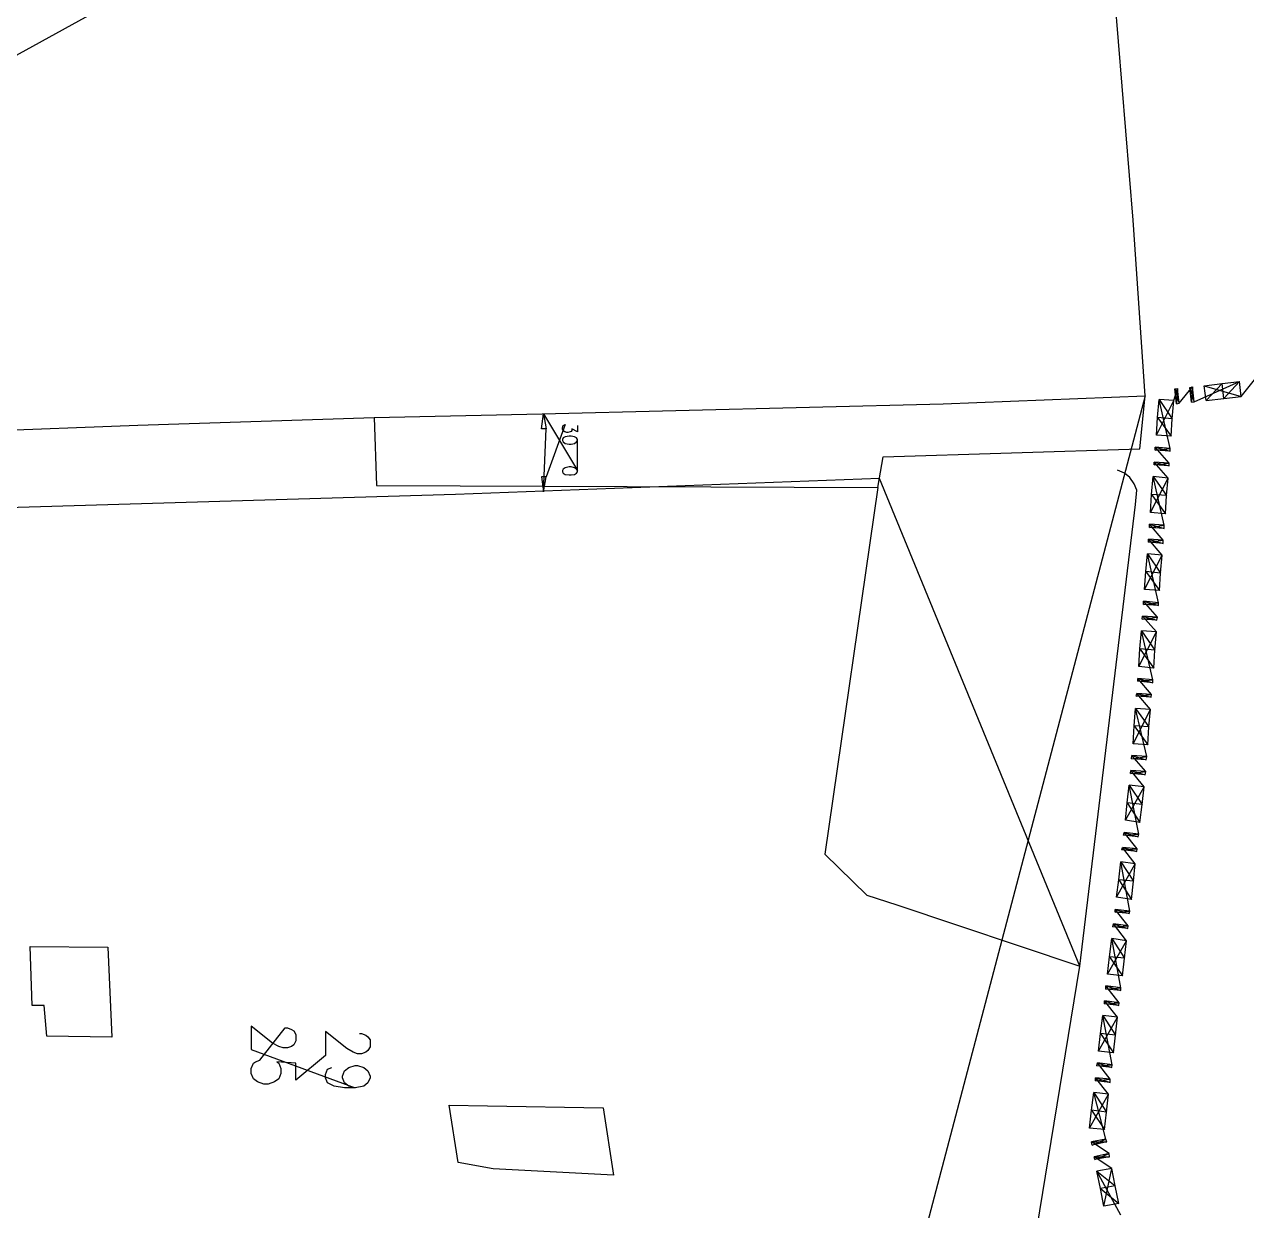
# Model space of a CAD drawing. Header units: metres. Extents: x 0 to 805, y 0 to 1107.
# Drawn here: x 544.3 to 690.6, y 570.1 to 712 of the extents above; entities that cross this region are included whole.
import ezdxf

# ---------------------------------------------------------------- set-up
doc = ezdxf.new("R2010")
doc.units = ezdxf.units.M
doc.layers.add('GUIDES', color=8, linetype='Continuous')
doc.layers.add('ROADS', color=7, linetype='Continuous')

msp = doc.modelspace()

# ---------------------------------------------------------------- linework, layer by layer
at = {"layer": 'GUIDES'}
for points in [[(684.08, 668.64), (683.95, 666.8), (683.76, 668.58), (684.08, 668.64)], [(684.27, 666.86), (684.08, 668.64), (683.95, 666.8), (684.27, 666.86)], [(687.63, 669.02), (685.73, 666.99), (685.48, 668.77), (687.63, 669.02)], [(687.82, 667.24), (687.63, 669.02), (685.73, 666.99), (687.82, 667.24)], [(689.73, 669.28), (687.82, 667.24), (687.63, 669.02), (689.73, 669.28)], [(689.92, 667.5), (689.73, 669.28), (687.82, 667.24), (689.92, 667.5)], [(680.08, 667.12), (681.67, 664.83), (679.89, 664.96), (680.08, 667.12)], [(681.86, 666.99), (680.08, 667.12), (681.67, 664.83), (681.86, 666.99)], [(682.3, 668.45), (682.17, 666.61), (681.98, 668.39), (682.3, 668.45)], [(682.49, 666.67), (682.3, 668.45), (682.17, 666.61), (682.49, 666.67)], [(606.74, 663.62), (606.16, 663.62), (606.42, 665.4), (606.74, 663.62)], [(679.89, 664.96), (681.54, 662.74), (679.76, 662.86), (679.89, 664.96)], [(681.67, 664.83), (679.89, 664.96), (681.54, 662.74), (681.67, 664.83)], [(610.48, 662.35), (610.35, 662.54), (610.1, 662.67), (609.72, 662.74), (609.47, 662.74), (609.02, 662.67), (608.77, 662.54), (608.7, 662.35), (608.7, 662.23), (608.77, 662.04), (609.02, 661.85), (609.47, 661.78), (609.72, 661.78), (610.1, 661.85), (610.35, 662.04), (610.48, 662.23), (610.48, 662.35)], [(681.41, 661.27), (679.63, 661.4), (681.41, 660.96), (681.41, 661.27)], [(679.63, 661.4), (681.41, 660.96), (679.63, 661.08), (679.63, 661.4)], [(610.48, 658.61), (610.35, 658.8), (610.1, 658.93), (609.72, 659.05), (609.47, 659.05), (609.02, 658.93), (608.77, 658.8), (608.7, 658.61), (608.7, 658.48), (608.77, 658.29), (609.02, 658.16), (609.47, 658.1), (609.72, 658.1), (610.1, 658.16), (610.35, 658.29), (610.48, 658.48), (610.48, 658.61)], [(681.28, 659.5), (679.51, 659.62), (681.28, 659.18), (681.28, 659.5)], [(679.51, 659.62), (681.28, 659.18), (679.51, 659.31), (679.51, 659.62)], [(606.74, 657.85), (606.16, 657.85), (606.42, 656.07), (606.74, 657.85)], [(679.38, 657.91), (680.97, 655.62), (679.19, 655.75), (679.38, 657.91)], [(681.16, 657.72), (679.38, 657.91), (680.97, 655.62), (681.16, 657.72)], [(679.19, 655.75), (680.84, 653.46), (679.06, 653.59), (679.19, 655.75)], [(680.97, 655.62), (679.19, 655.75), (680.84, 653.46), (680.97, 655.62)], [(680.71, 652.07), (678.93, 652.19), (680.71, 651.69), (680.71, 652.07)], [(678.93, 652.19), (680.71, 651.69), (678.93, 651.81), (678.93, 652.19)], [(680.59, 650.29), (678.81, 650.42), (680.59, 649.91), (680.59, 650.29)], [(678.81, 650.42), (680.59, 649.91), (678.81, 650.04), (678.81, 650.42)], [(678.68, 648.64), (680.27, 646.35), (678.49, 646.54), (678.68, 648.64)], [(680.46, 648.51), (678.68, 648.64), (680.27, 646.35), (680.46, 648.51)], [(678.49, 646.54), (680.14, 644.26), (678.36, 644.38), (678.49, 646.54)], [(680.27, 646.35), (678.49, 646.54), (680.14, 644.26), (680.27, 646.35)], [(680.01, 642.8), (678.24, 642.99), (680.01, 642.48), (680.01, 642.8)], [(678.24, 642.99), (680.01, 642.48), (678.24, 642.61), (678.24, 642.99)], [(678.11, 641.21), (679.82, 640.7), (678.05, 640.83), (678.11, 641.21)], [(679.89, 641.08), (678.11, 641.21), (679.82, 640.7), (679.89, 641.08)], [(677.98, 639.43), (679.57, 637.14), (677.79, 637.27), (677.98, 639.43)], [(679.76, 639.3), (677.98, 639.43), (679.57, 637.14), (679.76, 639.3)], [(677.79, 637.27), (679.44, 634.99), (677.66, 635.18), (677.79, 637.27)], [(679.57, 637.14), (677.79, 637.27), (679.44, 634.99), (679.57, 637.14)], [(679.32, 633.59), (677.54, 633.72), (679.32, 633.21), (679.32, 633.59)], [(677.54, 633.72), (679.32, 633.21), (677.54, 633.4), (677.54, 633.72)], [(677.41, 631.94), (679.13, 631.49), (677.35, 631.62), (677.41, 631.94)], [(679.19, 631.81), (677.41, 631.94), (679.13, 631.49), (679.19, 631.81)], [(677.28, 630.16), (678.87, 627.94), (677.09, 628.06), (677.28, 630.16)], [(679.06, 630.03), (677.28, 630.16), (678.87, 627.94), (679.06, 630.03)], [(677.09, 628.06), (678.74, 625.78), (676.97, 625.91), (677.09, 628.06)], [(678.87, 627.94), (677.09, 628.06), (678.74, 625.78), (678.87, 627.94)], [(676.84, 624.51), (678.55, 624), (676.78, 624.13), (676.84, 624.51)], [(678.62, 624.38), (676.84, 624.51), (678.55, 624), (678.62, 624.38)], [(676.71, 622.73), (678.43, 622.22), (676.65, 622.35), (676.71, 622.73)], [(678.49, 622.6), (676.71, 622.73), (678.43, 622.22), (678.49, 622.6)], [(676.52, 620.95), (678.05, 618.67), (676.27, 618.86), (676.52, 620.95)], [(678.3, 620.76), (676.52, 620.95), (678.05, 618.67), (678.3, 620.76)], [(676.27, 618.86), (677.79, 616.51), (676.08, 616.76), (676.27, 618.86)], [(678.05, 618.67), (676.27, 618.86), (677.79, 616.51), (678.05, 618.67)], [(675.89, 615.3), (677.6, 614.79), (675.82, 614.98), (675.89, 615.3)], [(677.66, 615.11), (675.89, 615.3), (677.6, 614.79), (677.66, 615.11)], [(675.7, 613.52), (677.41, 613.01), (675.63, 613.21), (675.7, 613.52)], [(677.47, 613.33), (675.7, 613.52), (677.41, 613.01), (677.47, 613.33)], [(675.51, 611.81), (677.03, 609.46), (675.25, 609.65), (675.51, 611.81)], [(677.22, 611.55), (675.51, 611.81), (677.03, 609.46), (677.22, 611.55)], [(675.25, 609.65), (676.78, 607.3), (675, 607.55), (675.25, 609.65)], [(677.03, 609.46), (675.25, 609.65), (676.78, 607.3), (677.03, 609.46)], [(676.59, 605.9), (674.81, 606.09), (676.52, 605.59), (676.59, 605.9)], [(674.81, 606.09), (676.52, 605.59), (674.81, 605.78), (674.81, 606.09)], [(674.62, 604.38), (676.33, 603.81), (674.55, 604), (674.62, 604.38)], [(676.39, 604.12), (674.62, 604.38), (676.33, 603.81), (676.39, 604.12)], [(554.28, 601.58), (554.73, 590.79), (546.98, 590.92), (546.66, 594.6), (545.2, 594.6), (544.95, 601.65), (554.28, 601.58)], [(674.43, 602.6), (675.95, 600.25), (674.17, 600.44), (674.43, 602.6)], [(676.2, 602.35), (674.43, 602.6), (675.95, 600.25), (676.2, 602.35)], [(674.17, 600.44), (675.7, 598.16), (673.92, 598.35), (674.17, 600.44)], [(675.95, 600.25), (674.17, 600.44), (675.7, 598.16), (675.95, 600.25)], [(675.51, 596.7), (673.73, 596.95), (675.51, 596.38), (675.51, 596.7)], [(673.73, 596.95), (675.51, 596.38), (673.73, 596.57), (673.73, 596.95)], [(675.32, 594.92), (673.54, 595.17), (675.25, 594.6), (675.32, 594.92)], [(673.54, 595.17), (675.25, 594.6), (673.54, 594.79), (673.54, 595.17)], [(673.35, 593.39), (674.87, 591.04), (673.09, 591.23), (673.35, 593.39)], [(675.12, 593.2), (673.35, 593.39), (674.87, 591.04), (675.12, 593.2)], [(673.09, 591.23), (674.62, 588.95), (672.84, 589.14), (673.09, 591.23)], [(674.87, 591.04), (673.09, 591.23), (674.62, 588.95), (674.87, 591.04)], [(672.71, 587.74), (674.43, 587.17), (672.65, 587.36), (672.71, 587.74)], [(674.49, 587.49), (672.71, 587.74), (674.43, 587.17), (674.49, 587.49)], [(674.24, 585.77), (672.46, 585.96), (674.24, 585.39), (674.24, 585.77)], [(672.46, 585.96), (674.24, 585.39), (672.46, 585.58), (672.46, 585.96)], [(672.27, 584.19), (673.79, 581.84), (672.01, 582.09), (672.27, 584.19)], [(674.05, 584), (672.27, 584.19), (673.79, 581.84), (674.05, 584)], [(613.53, 582.34), (614.8, 574.28), (600.39, 575.04), (596.19, 575.8), (595.11, 582.66), (599.69, 582.6), (613.53, 582.34)], [(672.01, 582.09), (673.54, 579.74), (671.76, 579.93), (672.01, 582.09)], [(673.79, 581.84), (672.01, 582.09), (673.54, 579.74), (673.79, 581.84)], [(673.73, 578.6), (672.01, 578.28), (673.85, 578.28), (673.73, 578.6)], [(672.01, 578.28), (673.85, 578.28), (672.08, 577.9), (672.01, 578.28)], [(674.11, 576.88), (672.33, 576.5), (674.17, 576.5), (674.11, 576.88)], [(672.33, 576.5), (674.17, 576.5), (672.39, 576.18), (672.33, 576.5)], [(674.43, 575.11), (672.65, 574.79), (674.81, 573.01), (674.43, 575.11)], [(672.65, 574.79), (674.81, 573.01), (673.09, 572.69), (672.65, 574.79)], [(674.81, 573.01), (673.09, 572.69), (675.25, 570.91), (674.81, 573.01)], [(673.09, 572.69), (675.25, 570.91), (673.47, 570.6), (673.09, 572.69)]]:
    msp.add_lwpolyline(points, close=True, dxfattribs=at)
at = {"layer": 'ROADS'}
for points in [[(520.06, 662.61), (557.84, 664.07), (586.16, 664.96), (606.23, 665.4), (654.23, 666.61), (678.43, 667.56), (676.97, 688.58), (673.47, 731.38), (668.84, 786.81)], [(684.65, 769.67), (686.43, 769.67), (686.43, 768.34), (684.65, 768.34), (684.78, 779.51), (686.3, 779.38), (686.3, 777.86), (684.78, 777.86), (684.78, 776.97), (686.36, 776.91), (686.36, 775.32), (684.71, 775.32), (684.71, 773.42), (686.49, 773.42), (686.49, 771.64), (684.65, 771.64), (684.78, 780.97), (684.59, 766.62), (676.46, 767.13), (676.01, 781.42), (183.95, 510.46)], [(675.51, 569.52), (672.65, 574.79), (674.81, 573.01), (673.09, 572.69), (675.25, 570.91), (673.47, 570.6), (674.43, 575.11), (672.33, 576.5), (674.17, 576.5), (672.39, 576.18), (674.11, 576.88), (672.01, 578.28), (673.85, 578.28), (672.08, 577.9), (673.73, 578.6), (672.27, 584.19), (673.79, 581.84), (672.01, 582.09), (673.54, 579.74), (671.76, 579.93), (674.05, 584), (672.46, 585.96), (674.24, 585.39), (672.46, 585.58), (674.24, 585.77), (672.71, 587.74), (674.43, 587.17), (672.65, 587.36), (674.49, 587.49), (673.35, 593.39), (674.87, 591.04), (673.09, 591.23), (674.62, 588.95), (672.84, 589.14), (675.12, 593.2), (673.54, 595.17), (675.25, 594.6), (673.54, 594.79), (675.32, 594.92), (673.73, 596.95), (675.51, 596.38), (673.73, 596.57), (675.51, 596.7), (674.43, 602.6), (675.95, 600.25), (674.17, 600.44), (675.7, 598.16), (673.92, 598.35), (676.2, 602.35), (674.62, 604.38), (676.33, 603.81), (674.55, 604), (676.39, 604.12), (674.81, 606.09), (676.52, 605.59), (674.81, 605.78), (676.59, 605.9), (675.51, 611.81), (677.03, 609.46), (675.25, 609.65), (676.78, 607.3), (675, 607.55), (677.22, 611.55), (675.7, 613.52), (677.41, 613.01), (675.63, 613.21), (677.47, 613.33), (675.89, 615.3), (677.6, 614.79), (675.82, 614.98), (677.66, 615.11), (676.52, 620.95), (678.05, 618.67), (676.27, 618.86), (677.79, 616.51), (676.08, 616.76), (678.3, 620.76), (676.71, 622.73), (678.43, 622.22), (676.65, 622.35), (678.49, 622.6), (676.84, 624.51), (678.55, 624), (676.78, 624.13), (678.62, 624.38), (677.28, 630.16), (678.87, 627.94), (677.09, 628.06), (678.74, 625.78), (676.97, 625.91), (679.06, 630.03), (677.41, 631.94), (679.13, 631.49), (677.35, 631.62), (679.19, 631.81), (677.54, 633.72), (679.32, 633.21), (677.54, 633.4), (679.32, 633.59), (677.98, 639.43), (679.57, 637.14), (677.79, 637.27), (679.44, 634.99), (677.66, 635.18), (679.76, 639.3), (678.11, 641.21), (679.82, 640.7), (678.05, 640.83), (679.89, 641.08), (678.24, 642.99), (680.01, 642.48), (678.24, 642.61), (680.01, 642.8), (678.68, 648.64), (680.27, 646.35), (678.49, 646.54), (680.14, 644.26), (678.36, 644.38), (680.46, 648.51), (678.81, 650.42), (680.59, 649.91), (678.81, 650.04), (680.59, 650.29), (678.93, 652.19), (680.71, 651.69), (678.93, 651.81), (680.71, 652.07), (679.38, 657.91), (680.97, 655.62), (679.19, 655.75), (680.84, 653.46), (679.06, 653.59), (681.16, 657.72), (679.51, 659.62), (681.28, 659.18), (679.51, 659.31), (681.28, 659.5), (679.63, 661.4), (681.41, 660.96), (679.63, 661.08), (681.41, 661.27), (680.08, 667.12), (681.67, 664.83), (679.89, 664.96), (681.54, 662.74), (679.76, 662.86), (681.86, 666.99), (682.3, 668.45), (682.17, 666.61), (681.98, 668.39), (682.49, 666.67), (684.08, 668.64), (683.95, 666.8), (683.76, 668.58), (684.27, 666.86), (689.73, 669.28), (687.82, 667.24), (687.63, 669.02), (685.73, 666.99), (685.48, 668.77), (689.92, 667.5), (691.51, 669.47)], [(586.16, 664.96), (586.42, 656.83), (646.42, 656.58), (647.06, 660.26), (677.79, 661.21), (678.43, 667.56), (640.9, 525.13)], [(610.48, 664.01), (610.48, 663.24), (609.78, 663.62), (609.78, 663.43), (609.72, 663.31), (609.59, 663.24), (609.34, 663.18), (609.21, 663.18), (608.96, 663.24), (608.77, 663.37), (608.7, 663.56), (608.7, 663.75), (608.77, 664.01), (608.83, 664.07), (609.02, 664.13), (606.74, 657.85), (606.16, 657.85), (606.42, 656.07), (606.74, 663.62), (606.16, 663.62), (606.42, 665.4), (610.48, 658.61), (610.35, 658.8), (610.1, 658.93), (609.72, 659.05), (609.47, 659.05), (609.02, 658.93), (608.77, 658.8), (608.7, 658.61), (608.7, 658.48), (608.77, 658.29), (609.02, 658.16), (609.47, 658.1), (609.72, 658.1), (610.1, 658.16), (610.35, 658.29), (610.48, 658.48), (610.48, 662.35), (610.35, 662.54), (610.1, 662.67), (609.72, 662.74), (609.47, 662.74), (609.02, 662.67), (608.77, 662.54), (608.7, 662.35), (608.7, 662.23), (608.77, 662.04), (609.02, 661.85), (609.47, 661.78), (609.72, 661.78), (610.1, 661.85), (610.35, 662.04), (610.48, 662.23)], [(664.46, 561.71), (670.62, 599.3), (677.28, 654.54), (677.41, 656.26), (677.09, 657.02), (676.59, 657.78), (675.95, 658.29), (675.12, 658.67)], [(646.42, 656.58), (640.07, 612.7), (645.09, 607.81), (648.71, 606.66), (670.62, 599.3), (646.61, 657.66), (595.88, 655.75), (538.09, 654.04)], [(554.28, 601.58), (554.73, 590.79), (546.98, 590.92), (546.66, 594.6), (545.2, 594.6), (544.95, 601.65)], [(584.38, 591.23), (584.64, 591.23), (585.15, 591.04), (585.4, 590.85), (585.65, 590.47), (585.65, 589.65), (585.4, 589.2), (585.15, 589.01), (584.64, 588.82), (584.13, 588.82), (583.62, 589.01), (582.86, 589.46), (580.32, 591.49), (580.32, 588.63), (576.76, 585.65), (576.76, 587.68), (574.48, 587.87), (574.73, 587.68), (574.99, 587.04), (574.99, 586.47), (574.73, 585.84), (574.22, 585.46), (573.46, 585.2), (572.95, 585.2), (572.19, 585.46), (571.68, 585.84), (571.43, 586.47), (571.43, 587.04), (571.68, 587.68), (571.94, 587.87), (572.45, 588.06), (575.49, 591.93), (575.75, 591.93), (576.26, 591.74), (576.51, 591.55), (576.76, 591.11), (576.76, 590.35), (576.51, 589.9), (576.26, 589.71), (575.75, 589.52), (575.24, 589.52), (574.73, 589.71), (573.97, 590.09), (571.43, 592.12), (571.43, 589.33), (583.88, 584.76), (583.11, 584.95), (582.61, 585.33), (582.35, 585.96), (582.35, 586.15), (582.61, 586.79), (583.11, 587.17), (583.88, 587.42), (584.13, 587.42), (584.89, 587.17), (585.4, 586.79), (585.65, 586.15), (585.65, 585.96), (585.4, 585.33), (584.89, 584.95), (583.88, 584.76), (582.61, 584.76), (581.34, 584.95), (580.57, 585.33), (580.32, 585.96), (580.32, 586.34), (580.57, 586.98), (581.08, 587.17)], [(613.53, 582.34), (614.8, 574.28), (600.39, 575.04), (596.19, 575.8), (595.11, 582.66), (599.69, 582.6)]]:
    msp.add_lwpolyline(points, dxfattribs=at)

doc.saveas('drawing.dxf')
